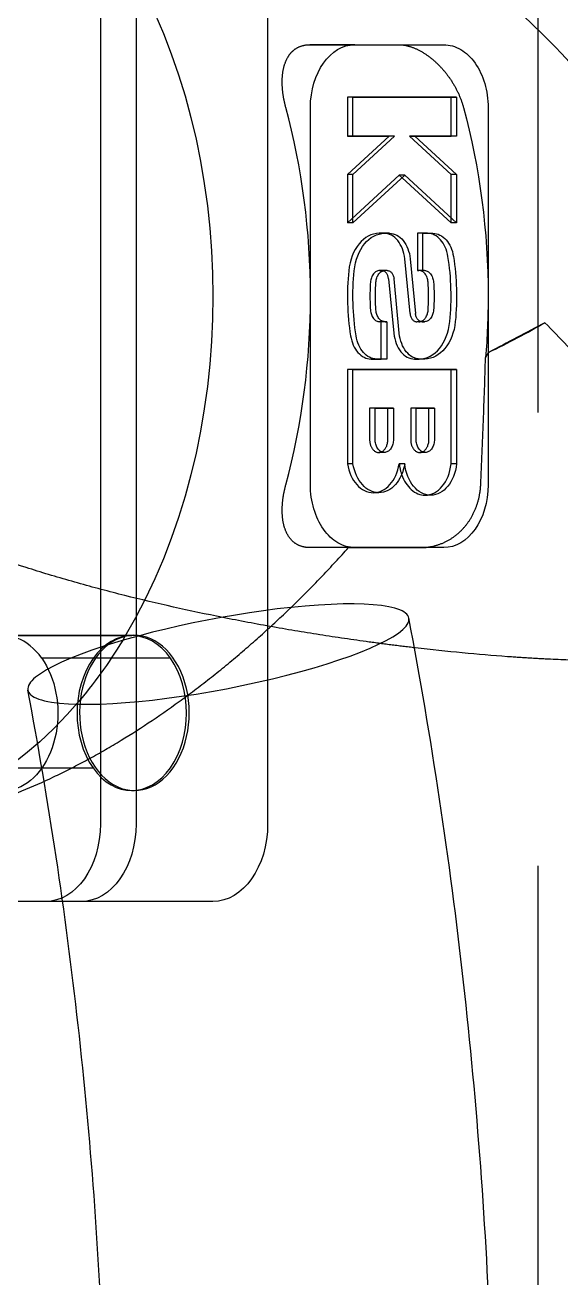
# Model space of a CAD drawing. Header units: millimetres. Extents: x -46397 to 283259, y -8690 to 23983.
# Drawn here: x 268052.7 to 268090.2, y 6212.2 to 6299.9 of the extents above; entities that cross this region are included whole.
import ezdxf
from ezdxf.enums import TextEntityAlignment as Align

# ---------------------------------------------------------------- set-up
doc = ezdxf.new("R2010")
doc.units = ezdxf.units.MM
doc.linetypes.add('PHANTOM', pattern=[63.50000000000001, 31.75, -6.35, 6.35, -6.35, 6.35, -6.35])
doc.styles.add('Tahoma', font='tahoma.ttf')
doc.styles.add('Text_nameplate', font='arial.ttf', dxfattribs={"width": 0.9, "height": 2.5})

# ---------------------------------------------------------------- blocks, each defined once
blk = doc.blocks.new('BO-1')
at = {"color": 251, "linetype": 'PHANTOM', "ltscale": 5, "extrusion": (6.890185696795332e-16, 1, 0)}
blk.add_line((599.9951631434087, 3233.614315796662), (599.9951631434087, 1733.614315796662), dxfattribs=at)
at = {"color": 251, "linetype": 'PHANTOM', "ltscale": 5, "extrusion": (6.890185696795331e-16, 1, 0)}
for p, q in [((569.3319795549323, 2802.470794920828), (569.331637588446, 2728.557751442099)), ((571.8299111189262, 2802.470771806937), (571.82956915244, 2728.557728328215)), ((581.0530430474901, 2802.470686463359), (581.0527010810038, 2728.55764298463)), ((587.1632580682344, 2783.122768276419), (584.0062368613726, 2783.122768276419)), ((584.0062572284369, 2783.122768276324), (590.2318712802371, 2783.12271066941)), ((587.1632784353278, 2783.122768276324), (593.388892487128, 2783.122710669403)), ((586.6444602917472, 2779.454294816006), (586.6444476641482, 2776.7249469899)), ((587.0287574554386, 2779.454294816006), (586.6444602917472, 2779.454294816006)), ((593.9076766855142, 2779.454227607941), (586.6444602917472, 2779.454294816013)), ((587.0287448278395, 2776.724946989907), (587.0287574554677, 2779.454294816013)), ((587.0287574554386, 2779.454294816006), (594.2919738492055, 2779.454227607934)), ((593.907664057886, 2776.724879781836), (593.9076766855142, 2779.454227607941)), ((594.2919738492055, 2779.454227607941), (593.9076766855142, 2779.454227607941)), ((594.2919738492055, 2779.454227607941), (594.2919612215774, 2776.724879781836)), ((584.0503899409669, 2765.514101427496), (584.0504510423343, 2778.720623166712)), ((596.5016791459057, 2778.720507952876), (596.5016180445382, 2765.513986213661)), ((589.5632736250118, 2776.724919981393), (586.6444352618128, 2774.0442942333)), ((586.6444476641482, 2776.7249469899), (589.5632736250118, 2776.724919981393)), ((587.0287448278395, 2776.724946989907), (586.6444476641482, 2776.724946989907)), ((587.0287324255041, 2774.0442942333), (589.9475707887032, 2776.724919981393)), ((589.9475707887032, 2776.724919981393), (587.0287448278395, 2776.724946989907)), ((589.9475707887032, 2776.724919981393), (589.5632736250118, 2776.724919981393)), ((590.9888380970515, 2776.724906790344), (591.3731391326583, 2776.724903234321)), ((593.9076516555797, 2774.044227025228), (590.9888380970515, 2776.724906790344)), ((591.3731352607429, 2776.724906790351), (590.9888380970515, 2776.724906790351)), ((594.2919612216065, 2776.724879781836), (591.3731352607429, 2776.724906790344)), ((591.3731352607429, 2776.724906790351), (594.291948819271, 2774.044227025228)), ((591.3731391326583, 2776.724903234321), (593.907664057886, 2776.724879781829)), ((594.2919612216065, 2776.724879781836), (593.907664057886, 2776.724879781836)), ((586.6444352618128, 2774.044294233292), (586.6444195575023, 2770.649946989859)), ((586.6444195575023, 2770.649946989867), (590.2760431853822, 2773.985186079179)), ((587.0287324255041, 2774.0442942333), (586.6444352618128, 2774.0442942333)), ((587.0287167211936, 2770.649946989867), (587.0287324255041, 2774.0442942333)), ((590.6603403490735, 2773.985186079172), (587.0287167211936, 2770.649946989867)), ((590.2760431853822, 2773.985186079179), (590.4681890148204, 2773.808716624528)), ((590.6603403490735, 2773.985186079172), (590.2760431853822, 2773.985186079172)), ((590.4681890148204, 2773.808716624528), (593.9076359512692, 2770.649879781795)), ((594.2919331149606, 2770.649879781795), (590.6603403490735, 2773.985186079172)), ((593.9076359512692, 2770.649879781795), (593.9076516555797, 2774.044227025228)), ((594.291948819271, 2774.044227025228), (593.9076516555797, 2774.044227025228)), ((594.291948819271, 2774.044227025228), (594.2919331149606, 2770.649879781795)), ((587.0287167211936, 2770.649946989867), (586.6444195575023, 2770.649946989867)), ((594.2919331149606, 2770.649879781795), (593.9076359512692, 2770.649879781795)), ((589.2545644221245, 2769.916230741354), (588.8702672584332, 2769.916230741354)), ((589.1988029881904, 2769.916227701408), (588.8702813796408, 2769.916230741288)), ((589.2545785433322, 2769.916230741288), (588.8702813796408, 2769.916230741288)), ((589.5831001519109, 2769.916227701408), (589.1988029881904, 2769.916227701408)), ((589.2545785433322, 2769.916230741288), (589.5831001519109, 2769.916227701408)), ((591.5418992170598, 2769.916206020248), (591.5418871325674, 2767.304249498495)), ((591.9261963807512, 2769.916206020248), (591.5418992170598, 2769.916206020248)), ((592.2517049038433, 2769.916199452262), (591.5418992170598, 2769.916206020248)), ((591.9261842962878, 2767.304249498488), (591.9261963807803, 2769.916206020248)), ((591.9261963807512, 2769.916206020248), (592.6360020675347, 2769.916199452262)), ((591.0286603166896, 2764.306910965712), (590.6584678992222, 2768.116236083024)), ((591.0427650629135, 2768.116236083017), (591.412957480381, 2764.306910965705)), ((589.2793586215121, 2767.304273990096), (588.8950614578207, 2767.304273990096)), ((588.8950656670204, 2767.304273990089), (589.0504984722647, 2767.304272551836)), ((589.2793628307118, 2767.304273990089), (588.8950656670204, 2767.304273990089)), ((589.278214719292, 2767.304272551836), (589.0504984722938, 2767.304272551836)), ((589.4347956359852, 2767.304272551836), (589.278214719292, 2767.304272551836)), ((589.4347956359852, 2767.304272551836), (589.2793628307118, 2767.304273990089)), ((591.5418871325674, 2767.304249498488), (591.6569588837447, 2767.30424843371)), ((591.9261842962878, 2767.304249498488), (591.5418871325674, 2767.304249498488)), ((592.041256047436, 2767.30424843371), (591.6569588837447, 2767.30424843371)), ((592.041256047436, 2767.30424843371), (591.9261842962878, 2767.304249498488)), ((589.5233476688154, 2766.721176675459), (589.8935400862829, 2762.911851558147)), ((590.2778372499743, 2762.91185155814), (589.9076448325068, 2766.721176675452)), ((584.0503288395994, 2752.307579688288), (584.0503899409669, 2765.514101427496)), ((596.5016180445382, 2765.513986213661), (596.5015569431707, 2752.307464474452)), ((589.0101208529086, 2763.723838142669), (588.8950491017604, 2763.723839207455)), ((589.2793462654517, 2763.723839207455), (588.8950491017604, 2763.723839207455)), ((589.0101087684452, 2761.111881620917), (589.0101208529377, 2763.723838142669)), ((589.3944180166291, 2763.723838142669), (589.0101208529086, 2763.723838142669)), ((589.2793462654517, 2763.723839207455), (589.3944180166291, 2763.723838142669)), ((589.3944180166291, 2763.723838142669), (589.3944059321366, 2761.111881620917)), ((591.6569423184847, 2763.723813651075), (591.5015095132112, 2763.723815089321)), ((591.8858066769026, 2763.723815089329), (591.5015095132112, 2763.723815089329)), ((592.041239482176, 2763.723813651075), (591.6569423184847, 2763.723813651075)), ((592.0412436913757, 2763.723813651054), (591.6569465276843, 2763.723813651054)), ((591.8858066769026, 2763.723815089329), (592.041239482176, 2763.723813651075)), ((588.3003030816617, 2761.111888188895), (589.0101087684161, 2761.111881620917)), ((589.3944059321366, 2761.111881620924), (588.6846002453822, 2761.111888188902)), ((589.3944059321366, 2761.111881620924), (589.0101087684452, 2761.111881620924)), ((591.3532049972855, 2761.111859939749), (591.6817265737045, 2761.111856899876)), ((591.737502161006, 2761.111859939756), (591.3532049972855, 2761.111859939756)), ((592.0660237373959, 2761.111856899876), (591.6817265737045, 2761.111856899876)), ((592.0660378907633, 2761.111856899803), (591.6817407270719, 2761.111856899803)), ((592.0660237373959, 2761.111856899876), (591.737502161006, 2761.111859939756)), ((586.6443720342359, 2760.378207859362), (586.6443414835376, 2753.774946989758)), ((587.0286691979272, 2760.378207859369), (586.6443720342359, 2760.378207859369)), ((593.9075884279737, 2760.378140651298), (586.6443720342359, 2760.378207859369)), ((587.028638647258, 2753.774946989758), (587.0286691979272, 2760.378207859369)), ((587.0286691979272, 2760.378207859369), (594.2918855916942, 2760.378140651298)), ((593.9075578773045, 2753.774879781686), (593.9075884279737, 2760.378140651298)), ((594.2918855916942, 2760.378140651298), (593.9075884279737, 2760.378140651298)), ((594.2918855916942, 2760.378140651298), (594.2918550409959, 2753.774879781686)), ((588.2007630553271, 2757.678193457618), (588.2007525323133, 2755.403736935867)), ((588.5850602190185, 2757.678189901639), (588.2007630553562, 2757.678193457618)), ((588.5850602190476, 2757.678193457618), (588.2007630553271, 2757.678193457618)), ((588.5850496960338, 2755.403736935867), (588.5850602190476, 2757.678193457618)), ((588.5850602190476, 2757.678193457618), (589.8613110996666, 2757.6781816482)), ((589.4770139359753, 2757.6781816482), (588.5850602190185, 2757.678189901639)), ((589.4770034129324, 2755.403725126449), (589.4770139359462, 2757.6781816482)), ((589.8613110996666, 2757.6781816482), (589.4770139359753, 2757.6781816482)), ((589.8613110996666, 2757.6781816482), (589.8613005766529, 2755.403725126449)), ((591.0749215425749, 2757.678166862428), (591.0749110195611, 2755.403710340678)), ((591.4592187062663, 2757.678163306442), (591.0749215425749, 2757.678166862428)), ((591.4592187062954, 2757.678166862428), (591.0749215425749, 2757.678166862428)), ((591.4592081832816, 2755.403710340678), (591.4592187062663, 2757.678166862428)), ((591.4592187062954, 2757.678166862428), (592.7354695869144, 2757.678155053011)), ((592.3511724231939, 2757.678155053004), (591.4592187062663, 2757.678163306442)), ((592.3511619001802, 2755.403698531253), (592.3511724231939, 2757.678155053004)), ((592.7354695869144, 2757.678155053011), (592.3511724231939, 2757.678155053011)), ((592.7354695869144, 2757.678155053011), (592.7354590639006, 2755.403698531253)), ((589.2231754538952, 2754.567317987651), (588.8388782902039, 2754.567317987651)), ((592.097333941143, 2754.567291392454), (591.7130367774516, 2754.567291392454)), ((587.028638647258, 2753.774946989758), (586.6443414835667, 2753.774946989758)), ((590.6602468441124, 2753.774913385726), (590.275949680421, 2753.774913385726)), ((594.2918550409959, 2753.774879781693), (593.9075578773045, 2753.774879781693)), ((588.8444455943827, 2751.749930187671), (588.4601484306913, 2751.749930187671)), ((592.4760527812759, 2751.573809627113), (592.0917556175555, 2751.573809627113)), ((586.7155531131139, 2747.905351900565), (584.006094291457, 2747.905376971754)), ((593.3887295501481, 2747.90531936484), (587.163115498377, 2747.905376971754)), ((593.3887499172997, 2747.905319364738), (591.7496949045162, 2747.905319364738)), ((560.0086745424778, 2741.742534050758), (571.537589453219, 2741.742427371279)), ((562.4912343205069, 2741.764250067307), (571.7143662490998, 2741.764164723722)), ((574.2472514857363, 2740.161470592834), (565.2162681390182, 2740.161554158429)), ((559.7814717096044, 2732.475641628528), (568.8124550563225, 2732.475558062939)), ((571.522117088869, 2730.894601284487), (571.7142656707147, 2730.89459950649)), ((565.4886408068414, 2723.122968833366), (513.2242265437962, 2723.122968833366)), ((567.9865723708353, 2723.122945719475), (515.7221581077902, 2723.122945719475)), ((577.2097042994283, 2723.122860375898), (524.945290036354, 2723.122860375898))]:
    blk.add_line(p, q, dxfattribs=at)
at = {"color": 251, "linetype": 'PHANTOM', "ltscale": 5, "extrusion": (0, 0, -1)}
for centre, major_axis, ratio, start_param, end_param in [((551.0776932957233, 2765.514164723991), (-0.0003419664860799094, -36.95652173856841), 0.707106781171411, -2.271640074187848, -0.8699656654182806), ((587.1632580682344, 2778.720594363255), (3.253181134584827e-15, 4.402173913163653), 0.7071067811865471, -1.570789783786945, 6.543007538217793e-06), ((593.3888721200055, 2778.720536756333), (2.822569912991474e-15, 4.402173913163652), 0.7071067811865474, 6.543007550421741e-06, 1.570802869803273), ((570.3694109131466, 2765.513986213646), (-0.0003419664152920895, -36.9565217386501), 0.7071067811662585, -1.936235018151929, -1.570802869802089), ((589.2545644221245, 2766.864056828225), (1.936471050344086e-15, 3.052173913129772), 0.7071067811865472, -1.429285833267236, 6.543008843395981e-06), ((589.5830905114708, 2767.832532049212), (1.461075328789317e-15, 2.083695652238969), 0.7071067811865474, 6.543011999258394e-06, 1.434217850224491), ((592.6359924270946, 2767.832503800088), (1.41852886383996e-15, 2.083695652226236), 0.7071067811865472, 6.54300505497724e-06, 1.349035968215582), ((585.3650705380132, 2765.514092818467), (-8.920529580707409e-15, -12.62445652201812), 0.7071067811865474, -1.792556685377416, -1.429285833266768), ((595.9555317749036, 2765.513994822705), (8.920529580707409e-15, 12.62445652201812), 0.7071067811865474, -1.792556685377416, -1.429285833266768), ((589.2793586215121, 2766.394491381394), (6.407348995805288e-16, 0.9097826087100519), 0.7071067811865472, -1.473870951094631, 6.543016763949083e-06), ((589.4347925130278, 2766.629272551826), (4.38694411428182e-16, 0.6750000000209974), 0.7071067811865474, 6.543015310564539e-06, 1.434217850225566), ((592.0412518382363, 2766.394465824993), (5.778689612860138e-16, 0.9097826087358163), 0.7071067811865474, 6.54302473818893e-06, 1.473884111564666), ((595.682768129016, 2765.513997346611), (5.674642475181375e-15, 10.00827569201273), 0.7071067811865474, -1.667708542008556, -1.473871018789227), ((585.6378341836098, 2765.514090294546), (-6.451798592684169e-15, -10.0082756923976), 0.7071067811865474, -1.667708542005912, -1.473871037234309), ((570.3694109142525, 2765.513986213675), (-0.0003419666430351091, -36.95652173860474), 0.7071067811374427, -1.570802869805708, -1.454012101338221), ((589.2793504746805, 2764.633621816171), (-5.778689612860138e-16, -0.9097826087358163), 0.7071067811865474, 6.54302473818893e-06, 1.473884111564666), ((592.0412436913757, 2764.633596259785), (-5.227737032217269e-16, -0.9097826087211126), 0.7071067811865472, -1.473871153935953, 6.543008763904012e-06), ((591.8858097998891, 2764.398815089339), (-4.748542479489748e-16, -0.6750000000246354), 0.7071067811865472, 6.543015310377761e-06, 1.434217850220227), ((592.0660378907633, 2764.164030812947), (-1.658915294188327e-15, -3.052173913130541), 0.7071067811865474, -1.429285833265466, 6.557910356974617e-06), ((577.8067837005656, 2765.513917394081), (-72.7330386298257, -35.36103590746828), 0.1476552784938587, 4.467927565427983, 4.52437760415695), ((588.6846098857932, 2763.195583841076), (-1.41852886383996e-15, -2.083695652226236), 0.7071067811865472, 6.54300505497724e-06, 1.349035968215582), ((591.7375118014461, 2763.195555591945), (-1.328558718257276e-15, -2.083695652238969), 0.7071067811865474, 6.543008527248829e-06, 1.434217850224035), ((589.2231754538952, 2755.472370190193), (-5.889033045602773e-16, -0.9050522025405682), 0.7071067811865471, -1.494876893415016, 1.494889979430662), ((592.097333941143, 2755.472343595004), (-5.333921533294947e-16, -0.9050522025412582), 0.7071067811865474, -1.494876893404997, 1.494889979420642), ((588.8444455943827, 2754.390649705707), (-1.986038238933632e-15, -2.640719518032906), 0.7071067811865471, -1.335460153896799, 1.335473239912802), ((592.4760527812759, 2754.172315061977), (-1.623885044334108e-15, -2.598505434854414), 0.7071067811865474, -1.417246001245768, 1.417259087262047), ((587.1631358654995, 2752.307550884824), (-2.814157181760598e-15, -4.402173913165471), 0.7071067811865472, 6.543007550424445e-06, 1.57080286980286), ((593.3887499172706, 2752.30749327791), (-3.253181134584827e-15, -4.402173913163653), 0.7071067811865471, -1.570789783786945, 6.543007538217793e-06), ((551.0776932962472, 2765.514164724049), (-0.0003419672551251815, -36.95652173865835), 0.7071067811605489, -0.8699656654327956, -0.7008437474076411), ((562.5065558172937, 2736.307728328259), (-5.028919374391638e-05, -5.434782608613876), 0.7071067811716251, -2.359029464250632, 0.7882200511308715), ((551.0776932957233, 2765.514164723984), (-0.0003419664916292483, -36.95652173856843), 0.7071067811714067, -0.7008437473929643, 0.7008306613765451), ((565.488665951445, 2728.557751442092), (-5.028919766304557e-05, -5.434782608614279), 0.7071067811704644, -1.57080286980411, -6.543009213544337e-06), ((567.9865975154389, 2728.557728328208), (-5.028919766304557e-05, -5.434782608614279), 0.7071067811704644, -1.57080286980411, -6.543009213544337e-06), ((577.2097294440318, 2728.55764298463), (-5.028919766304557e-05, -5.434782608614279), 0.7071067811704644, -1.57080286980411, -6.543009213544337e-06)]:
    blk.add_ellipse(centre, major_axis=major_axis, ratio=ratio, start_param=start_param, end_param=end_param, dxfattribs=at)
at = {"color": 251, "linetype": 'PHANTOM', "ltscale": 5}
for centre, major_axis, ratio, start_param, end_param in [((557.9181828095752, 2765.514101427482), (0.0003419664146775543, 36.95652173863928), 0.70710678116626, -1.570789783787765, -1.205357635437816), ((588.8702672584332, 2766.864056828225), (2.436071411420619e-15, 3.052173913122825), 0.7071067811865471, -2.220446049250313e-16, 1.429285833266311), ((589.1987933477503, 2767.832532049212), (-1.461075328789317e-15, -2.083695652238969), 0.7071067811865474, 1.707374803365302, 3.141586110577794), ((592.2516952634032, 2767.832503800088), (-1.41852886383996e-15, -2.083695652226236), 0.7071067811865472, 1.792556685374211, 3.141586110584738), ((584.9807733742928, 2765.514092818467), (-1.003075260533256e-14, -12.62445652201812), 0.7071067811865474, 1.429285833266769, 1.792556685377416), ((595.5712346111832, 2765.513994822705), (1.003075260533256e-14, 12.62445652201812), 0.7071067811865474, 1.429285833266769, 1.792556685377416), ((588.8950614578207, 2766.394491381394), (7.240016264274155e-16, 0.9097826087100519), 0.7071067811865472, -6.543016763949083e-06, 1.473870951094631), ((589.0504953493364, 2766.629272551833), (-4.723576183294228e-16, -0.6750000000137215), 0.7071067811865472, 2.918042282760746, 3.141586110574482), ((589.0504953493364, 2766.62927255184), (-5.067208979624431e-16, -0.6750000000077137), 0.7071067811865471, 1.707374803351007, 2.918042282780436), ((591.6569546745159, 2766.394465824993), (-6.492907793984966e-16, -0.9097826087358163), 0.7071067811865474, 1.667708542025128, 3.141586110565055), ((595.2984709653247, 2765.513997346611), (6.562820894881502e-15, 10.00827569201273), 0.7071067811865474, 1.473871018789227, 1.667708542008556), ((585.2535370199184, 2765.514090294546), (-7.339977012384295e-15, -10.0082756923976), 0.7071067811865474, 1.473871037234309, 1.667708542005912), ((557.9181828094879, 2765.514101427511), (0.0003419665273411262, 36.95652173863926), 0.7071067811683491, -1.936221932136347, -1.570789783786398), ((588.8950533109892, 2764.633621816171), (6.492907793984966e-16, 0.9097826087358163), 0.7071067811865474, 1.667708542025128, 3.141586110565055), ((591.6569465276843, 2764.633596259777), (-5.574681727408993e-16, -0.9097826087205846), 0.7071067811865475, 0.1924610493685852, 1.473871153941922), ((591.5015126361686, 2764.398815089339), (4.748542479489748e-16, 0.6750000000246354), 0.7071067811865472, 1.707374803369567, 3.141586110574483), ((591.6569465276843, 2764.633596259785), (6.684904752056815e-16, 0.9097826087238742), 0.7071067811865472, 3.141586110581048, 3.334053702957632), ((591.6817407270719, 2764.164030812947), (-1.880959899113358e-15, -3.052173913130541), 0.7071067811865474, -6.557910356974617e-06, 1.429285833265466), ((573.1487018620537, 2762.98525387573), (35.66605628008173, 9.680750413168202), 0.2534000879728167, -0.926577421198175, -0.7693405593594341), ((588.3003127221018, 2763.195583841076), (1.41852886383996e-15, 2.083695652226236), 0.7071067811865472, 1.792556685374211, 3.141586110584738), ((591.3532146377256, 2763.195555591945), (1.492137721031026e-15, 2.083695652238969), 0.7071067811865474, 1.707374803365758, 3.141586110581266), ((588.8388782902039, 2755.472370190201), (7.346200765440942e-16, 0.9050522025431301), 0.7071067811865471, 1.646702674165156, 3.446544153893768), ((588.8388782902039, 2755.472370190186), (-5.264532594148295e-16, -0.9050522025256444), 0.7071067811865472, 0.3049515002922527, 1.494876893419816), ((591.7130367774516, 2755.472343595004), (7.068645009296613e-16, 0.9050522025448652), 0.7071067811865474, 1.64670267416716, 3.446544153893164), ((591.7130367774516, 2755.47234359499), (-6.652311374979729e-16, -0.9050522025328995), 0.7071067811865472, 0.3049515002999179, 1.494876893420423), ((588.4601484306913, 2754.390649705707), (1.839600126310454e-15, 2.640719518034531), 0.7071067811865472, 1.806119413678339, 3.141592653587053), ((588.4601484306913, 2754.390649705707), (-2.208082843858663e-15, -2.640719518032906), 0.7071067811865471, -2.748912208971888e-12, 1.335460153896799), ((592.0917556176719, 2754.172315062021), (2.012463103064176e-15, 2.598505435015895), 0.7071067811865471, 1.724333566336035, 2.027819796726632), ((592.0917556175555, 2754.17231506197), (-2.067974254183596e-15, -2.598505434853579), 0.7071067811865472, -2.800426557314495e-12, 1.417246001247843), ((592.0917556175555, 2754.172315061977), (1.845473640223452e-15, 2.598505434858454), 0.7071067811865472, 2.027819796736904, 3.141592653587009), ((577.5969114224717, 2740.448908381103), (-13.34946932044415, -2.529240280470366), 0.1830082329306786, -0.802727932158005, 4.286554925960052), ((577.5969114224717, 2740.448908381103), (-13.34946932044625, -2.529240280469313), 0.1830082329307275, -1.996503014819274, -0.8027279321579908), ((577.5970568799239, 2740.449551304181), (-13.34888426083572, -2.528912570147624), 0.1829748082350387, -1.996627516138338, -1.996500143777306), ((562.4911840313289, 2736.329467458691), (5.028918766588941e-05, 5.434782608612679), 0.7071067811711063, -0.7882200511315087, 2.359029464249758), ((571.5375391640118, 2736.30764476267), (5.028918766722167e-05, 5.434782608613924), 0.7071067811708088, -0.7825631895042777, 2.353372602293805), ((571.7143159598927, 2736.329382115113), (-5.028919412150323e-05, -5.434782608613152), 0.7071067811716998, -1.744403107262472, 3.315212520074476), ((571.7143159598927, 2736.329382115113), (5.028920306579298e-05, 5.434782608608599), 0.7071067811711308, 0.1736198664853528, 1.39718954632935), ((571.522167378047, 2736.329383893103), (-5.028919496382944e-05, -5.434782608613924), 0.7071067811714762, -0.7825631895033229, 2.35337260229476)]:
    blk.add_ellipse(centre, major_axis=major_axis, ratio=ratio, start_param=start_param, end_param=end_param, dxfattribs=at)
for points, knots in [([(612.2695073002251, 2765.513840310061), (612.2110509928025, 2765.670297460249), (612.1502999436634, 2765.830434406813), (612.0283394906146, 2766.14668462885), (611.8428595576552, 2766.620155943882), (611.6498047369241, 2767.090910207986), (611.2536917352118, 2768.028776214288), (610.9762842170021, 2768.649165802814), (610.1046220691351, 2770.495530450051), (609.4710064038809, 2771.706740363527), (608.0996910140093, 2774.087575266331), (607.3619851765397, 2775.25720950704), (606.176208613877, 2776.977823549282), (605.7677282266959, 2777.545710612747), (604.9239092396165, 2778.669580637663), (604.4881080755149, 2779.226020190265), (602.2613611718698, 2781.952240263218), (600.31396112722, 2783.975920183756), (597.1474827279744, 2786.755319953806), (596.0508789270534, 2787.63880039124), (593.7731239437999, 2789.310349039272), (592.5884059663222, 2790.100236397823), (591.3789653066488, 2790.822570579785)], [-4.057752522942348e-05, -4.057752522942348e-05, -4.057752522942348e-05, -4.057752522942348e-05, 0.0004478185926376124, 0.0004478185926376124, 0.0009362147105046483, 0.00191300694623872, 0.00191300694623872, 0.003866591417706861, 0.003866591417706861, 0.007773760360643148, 0.007773760360643148, 0.01168092930357943, 0.01168092930357943, 0.01363451377504758, 0.01363451377504758, 0.01558809824651572, 0.01558809824651572, 0.0234024361323883, 0.0234024361323883, 0.02730960507532458, 0.02730960507532458, 0.03121677401826086, 0.03121677401826086, 0.03121677401826086, 0.03121677401826086]), ([(582.3249262198806, 2778.720623166712), (582.2478571266693, 2779.005487429724), (582.1888538539642, 2779.284581287091), (582.1048514575814, 2779.832017976067), (582.079824512417, 2780.101726697296), (582.0662838921417, 2780.624250196761), (582.0777016748907, 2780.872281582092), (582.1375717482879, 2781.342853347047), (582.186693917407, 2781.567352601069), (582.3243467929133, 2781.979303706223), (582.4117620030302, 2782.164967112749), (582.5730506595282, 2782.412561874273), (582.6318770918879, 2782.489905693441), (582.7605593954213, 2782.633621653692), (582.830589192803, 2782.699961440147), (583.0525302151509, 2782.876635107492), (583.2178038806014, 2782.966922397111), (583.5858842767193, 2783.09030615717), (583.7899463862996, 2783.122770277897), (584.0062572284369, 2783.122768276324)], [0, 0, 0, 0, 0.0008297225916181867, 0.0008297225916181867, 0.001659445183236373, 0.001659445183236373, 0.00248916777485456, 0.00248916777485456, 0.003318890366472747, 0.003318890366472747, 0.004148612958090933, 0.004148612958090933, 0.004563474253900033, 0.004563474253900033, 0.004978335549709134, 0.004978335549709134, 0.005808058141327337, 0.005808058141327337, 0.00663778073294554, 0.00663778073294554, 0.00663778073294554, 0.00663778073294554]), ([(590.2318712802371, 2783.12271066941), (590.4476969568059, 2783.122708672327), (590.6711319937895, 2783.091312772176), (591.1319235267001, 2782.969325611561), (591.3716062006133, 2782.877072641397), (591.8420494980819, 2782.64241129204), (592.0750377258228, 2782.499882480447), (592.5353534258611, 2782.16545973501), (592.755568434106, 2781.978731398089), (593.1762830737571, 2781.569203397038), (593.3783734598255, 2781.344073457778), (593.7493917805841, 2780.871752588883), (593.9194752133626, 2780.623937570996), (594.2283358504064, 2780.104775958546), (594.3668262898864, 2779.832958074182), (594.6014958584565, 2779.284199892511), (594.699201352807, 2779.004943001488), (594.776154323481, 2778.720507952876)], [0, 0, 0, 0, 0.0008295963378120488, 0.0008295963378120488, 0.001659192675624098, 0.001659192675624098, 0.002488789013436146, 0.002488789013436146, 0.003318385351248193, 0.003318385351248193, 0.004147981689060239, 0.004147981689060239, 0.004977578026872284, 0.004977578026872284, 0.005807174364684326, 0.005807174364684326, 0.006636770702496369, 0.006636770702496369, 0.006636770702496369, 0.006636770702496369]), ([(584.006094291457, 2747.905376971754), (583.7902686148882, 2747.905378968837), (583.5909712221764, 2747.936774868981), (583.2230373251368, 2748.058762029603), (583.053304114088, 2748.151014999767), (582.7579547738424, 2748.385676349124), (582.6302156097372, 2748.528205160718), (582.4116134090291, 2748.862627906154), (582.3240965237783, 2749.049356243075), (582.1871369277651, 2749.458884244127), (582.1376199017686, 2749.684014183379), (582.0774798874918, 2750.156335052289), (582.0662172099983, 2750.404150070168), (582.0795400808856, 2750.923311682619), (582.1045730263286, 2751.195129566983), (582.1887516263232, 2751.743887748653), (582.247848414554, 2752.023144639676), (582.3248040171748, 2752.307579688288)], [0, 0, 0, 0, 0.0008295963378120461, 0.0008295963378120461, 0.001659192675624092, 0.001659192675624092, 0.002488789013436138, 0.002488789013436138, 0.003318385351248184, 0.003318385351248184, 0.00414798168906023, 0.00414798168906023, 0.004977578026872277, 0.004977578026872277, 0.005807174364684323, 0.005807174364684323, 0.006636770702496369, 0.006636770702496369, 0.006636770702496369, 0.006636770702496369]), ([(591.749667328957, 2747.90531936484), (592.0197301047156, 2747.905317519133), (592.2855296509806, 2747.93217283284), (592.8085440946452, 2748.037971887647), (593.0676952238719, 2748.117766715787), (593.5677969743265, 2748.329825376747), (593.8053200150607, 2748.460156246245), (594.2557267611846, 2748.769338820607), (594.4708145682525, 2748.950667569352), (594.8615986156801, 2749.353105611245), (595.0374509347603, 2749.573232740743), (595.3505924919446, 2750.051666985452), (595.488415990374, 2750.312497757903), (595.7127696712851, 2750.850647368778), (595.8012119437626, 2751.130118735291), (595.9302885306824, 2751.710369571807), (595.9699167597573, 2752.008453233579), (595.9835944490915, 2752.307464474445)], [2.092216767550917e-07, 2.092216767550917e-07, 2.092216767550917e-07, 2.092216767550917e-07, 0.0008146742989030923, 0.0008146742989030923, 0.001629139376129429, 0.001629139376129429, 0.002443604453355767, 0.002443604453355767, 0.003258069530582107, 0.003258069530582107, 0.004072534607808447, 0.004072534607808447, 0.004886999685034787, 0.004886999685034787, 0.005701464762261127, 0.005701464762261127, 0.006515929839487468, 0.006515929839487468, 0.006515929839487468, 0.006515929839487468]), ([(603.6660569527594, 2739.989081843768), (602.7787830151792, 2740.006678136637), (601.8493039263121, 2740.0385982595), (600.3901490570861, 2740.108775210535), (599.8920980685216, 2740.13596162781), (598.8860519527516, 2740.197218920341), (598.3767231689126, 2740.231343132913), (595.7992868720903, 2740.419265042667), (593.6396312743891, 2740.624304850313), (590.8208914016723, 2740.952879721579), (590.2496285208326, 2741.022444557272), (589.102813945763, 2741.168144927597), (588.528142555122, 2741.244150071722), (586.8004971123592, 2741.481631708066), (585.6438985785353, 2741.652547760725), (583.3216965302709, 2742.02024459287), (582.1560909147665, 2742.217024867864), (579.8163410353009, 2742.63798857039), (578.6367305676395, 2742.863340540597), (575.14241617074, 2743.572282916776), (572.8636146578065, 2744.089377281326), (569.5178008973016, 2744.940413356261), (568.4146674000076, 2745.23673582586), (566.232825323561, 2745.857133458482), (565.1649922125216, 2746.17816192281), (562.0380552566494, 2747.172826109815), (560.0500987561536, 2747.879222946377), (557.2031646034156, 2749.017821309612), (556.2754070607189, 2749.411207349175), (554.4703725411673, 2750.224876672361), (553.5967979324632, 2750.643412180074), (552.7505684411153, 2751.075072196084)], [0.06025071039195142, 0.06025071039195142, 0.06025071039195142, 0.06025071039195142, 0.06349086808988956, 0.06349086808988956, 0.06511094693885862, 0.06511094693885862, 0.06673102578782768, 0.06673102578782768, 0.07321134118370393, 0.07321134118370393, 0.07483142003267299, 0.07483142003267299, 0.07645149888164206, 0.07645149888164206, 0.07969165657958019, 0.07969165657958019, 0.08293181427751833, 0.08293181427751833, 0.08617197197545647, 0.08617197197545647, 0.09265228737133274, 0.09265228737133274, 0.09589244506927087, 0.09589244506927087, 0.099132602767209, 0.099132602767209, 0.1056129181630853, 0.1056129181630853, 0.1088530758610234, 0.1088530758610234, 0.1120932335589615, 0.1120932335589615, 0.1120932335589615, 0.1120932335589615]), ([(540.7651812638796, 2747.905351900543), (540.5969343881588, 2746.585170765011), (540.5023077535734, 2745.30738126193), (540.4662886632141, 2742.83807721677), (540.5248121319746, 2741.646525304056), (540.7386270550487, 2739.928264884544), (540.8309799071285, 2739.367059658569), (541.0608596285165, 2738.269030810243), (541.1990785720991, 2737.730233113897), (541.6809848696867, 2736.172512633781), (542.0911026688409, 2735.209668315907), (543.1031971703051, 2733.443259328921), (543.7049811836332, 2732.639547003619), (544.5946492963121, 2731.74640202188), (544.7797414766392, 2731.573232094805), (545.1605701960798, 2731.241669593958), (545.3566957720905, 2731.08285430462), (545.9623007864284, 2730.627319640346), (546.3889877612237, 2730.351484304756), (547.7393886342761, 2729.608610925472), (548.7330376111204, 2729.225683068453), (550.1022291310364, 2728.898060983822), (550.3824558565102, 2728.840129645342), (550.9560856026364, 2728.7398984086), (551.2503947088844, 2728.697510820534), (552.1459013239364, 2728.595397528287), (552.759145874239, 2728.560474236369), (554.6463277926377, 2728.552417014264), (555.9675158886821, 2728.675506729317), (557.6967734314676, 2728.988629499338), (558.0465293691377, 2729.0592561751), (558.7538872849254, 2729.216638581016), (559.1122750270588, 2729.303623081589), (560.1894062088104, 2729.586323069966), (560.9122883651871, 2729.80410425735), (563.0942598840629, 2730.540806919893), (564.5666190371558, 2731.142660302005), (566.7987118790916, 2732.202322371126), (567.548277128808, 2732.582829723997), (569.0329171352205, 2733.383547303817), (569.7705809582258, 2733.804880088083), (571.970063881512, 2735.128422917904), (573.418436152424, 2736.089889163214), (575.5645852645102, 2737.643533464969), (576.2768868864223, 2738.181226047291), (577.6765988582338, 2739.280579380688), (578.3658754461212, 2739.843507291782), (579.7242907940235, 2740.994763870757), (580.393457684404, 2741.583056801665), (581.0527641232184, 2742.183658004546)], [0.0201781611519972, 0.0201781611519972, 0.0201781611519972, 0.0201781611519972, 0.02505794482098299, 0.02505794482098299, 0.02993772848996878, 0.02993772848996878, 0.03237762032446167, 0.03237762032446167, 0.03481751215895457, 0.03481751215895457, 0.03969729582794035, 0.03969729582794035, 0.04457707949692613, 0.04457707949692613, 0.04579702541417258, 0.04579702541417258, 0.04701697133141902, 0.04701697133141902, 0.04945686316591191, 0.04945686316591191, 0.05433664683489771, 0.05433664683489771, 0.05555659275214415, 0.05555659275214415, 0.0567765386693906, 0.0567765386693906, 0.05921643050388349, 0.05921643050388349, 0.06409621417286929, 0.06409621417286929, 0.06531616009011573, 0.06531616009011573, 0.06653610600736218, 0.06653610600736218, 0.06897599784185506, 0.06897599784185506, 0.07385578151084081, 0.07385578151084081, 0.0762956733453337, 0.0762956733453337, 0.07873556517982656, 0.07873556517982656, 0.0836153488488123, 0.0836153488488123, 0.08605524068330517, 0.08605524068330517, 0.08849513251779802, 0.08849513251779802, 0.09093540580916586, 0.09093540580916586, 0.09093540580916586, 0.09093540580916586]), ([(581.0527641232184, 2742.183658004546), (581.7118644400325, 2742.784071438746), (582.3611104697047, 2743.396785450143), (583.6404603768315, 2744.646290142508), (584.270527837507, 2745.283126977778), (585.511448658508, 2746.580712916414), (586.1212450009771, 2747.240479722761), (586.7155531131139, 2747.905351900543)], [0.09093540580916586, 0.09093540580916586, 0.09093540580916586, 0.09093540580916586, 0.09337491618678376, 0.09337491618678376, 0.09581480802127662, 0.09581480802127662, 0.09825469985576947, 0.09825469985576947, 0.09825469985576947, 0.09825469985576947]), ([(596.9452092542197, 2678.557281420279), (596.9452293396753, 2682.898576119308), (596.8648681623454, 2687.239871054215), (596.5435652115848, 2695.911253233488), (596.3026234957215, 2700.241339553195), (595.6607045982091, 2708.879122320843), (595.2597275307926, 2713.186817859173), (594.2986436796782, 2721.76869227726), (593.7385370649281, 2726.042870272828), (592.4604562314635, 2734.546665161277), (591.7424822332396, 2738.776281206262), (590.9463807429129, 2742.978148661565)], [1.570789783786881, 1.570789783786881, 1.570789783786881, 1.570789783786881, 1.623149661346711, 1.623149661346711, 1.675509538906541, 1.675509538906541, 1.727869416466371, 1.727869416466371, 1.780229294026201, 1.780229294026201, 1.832589171586031, 1.832589171586031, 1.832589171586031, 1.832589171586031]), ([(569.771296210296, 2678.557407143253), (569.7713147441682, 2682.563339301644), (569.6971552816976, 2686.569271608813), (569.4007218875922, 2694.569469692517), (569.178447975748, 2698.563734305568), (568.5865101172822, 2706.52896270638), (568.2168462109403, 2710.499925324188), (567.3313348105585, 2718.406985280486), (566.815487378859, 2722.343081437892), (565.6392958544893, 2730.168949106763), (564.9789518487814, 2734.05871942081), (564.2474421020306, 2737.919668100626)], [1.570789783786881, 1.570789783786881, 1.570789783786881, 1.570789783786881, 1.62314966134671, 1.62314966134671, 1.67550953890654, 1.67550953890654, 1.72786941646637, 1.72786941646637, 1.780229294026199, 1.780229294026199, 1.83258917158603, 1.83258917158603, 1.83258917158603, 1.83258917158603])]:
    blk.add_open_spline(points, degree=3, knots=knots, dxfattribs=at)
for points in [[(600.476641223795, 2763.652372059962), (601.5441185081436, 2762.577552632193), (602.5708678709343, 2761.497533833379), (603.5551353782939, 2760.412803436277)], [(595.9835944490915, 2752.307464474445), (596.0514538480202, 2753.790955039466), (596.1774636228802, 2756.757821010997), (596.2796097290411, 2759.724403936093), (596.3235778647067, 2761.207611127368)], [(596.3235778647067, 2761.207611127368), (596.3832400810788, 2761.312362030844), (596.4425806358922, 2761.417161165843), (596.5015995752474, 2761.522008519646)], [(596.5015995752474, 2761.522008519646), (596.5111535788747, 2761.538981240785), (596.5206991544983, 2761.555955225511), (596.530236302322, 2761.572930473766)], [(586.7155531131139, 2747.905351900558), (587.5754878131265, 2747.9053466464), (589.2743711241055, 2747.905335969041), (590.9315729553346, 2747.905324955984), (591.749667328957, 2747.90531936484)]]:
    blk.add_open_spline(points, degree=3, dxfattribs=at)
at = {"color": 251, "linetype": 'PHANTOM', "ltscale": 5, "style": 'Text_nameplate', "width": 0.9, "flags": 2}
blk.add_attdef('SPEC.', text='', height=2.5, dxfattribs=at).set_placement((282.5000000000291, 89.66567553442064), align=Align.MIDDLE_CENTER)
at = {"color": 251, "linetype": 'PHANTOM', "ltscale": 5, "style": 'Tahoma'}
for tag, height, p in [('PROJECT_CODE', 2.4, (245.0000000000291, 77.98846827837906)), ('DESIGN_PRESSURE', 2.608695652173889, (320.0000000000291, 77.98846827837906)), ('SERIAL_NO.', 2.608695652173889, (245.0000000000291, 69.45190202651929)), ('MAX_WORKING_PRESS', 2.608695652173889, (320.0000000000291, 69.45190202651929)), ('YEAR', 2.608695652173889, (245.0000000000291, 60.91533577467408)), ('TEST_PRES.', 2.608695652173889, (320.0000000000291, 60.91533577465952)), ('VOLUME', 2.608695652173889, (245.0000000000291, 52.37876952282886)), ('MAX_WORKING_TEMP.', 2.608695652173889, (320.0000000000291, 52.37876952281431))]:
    blk.add_attdef(tag, text='', height=height, dxfattribs=at).set_placement(p, align=Align.MIDDLE_CENTER)

msp = doc.modelspace()

# ---------------------------------------------------------------- hatches: boundary and pattern name
h = msp.add_hatch()
h.set_pattern_fill('AR-HBONE', color=1, scale=0.3)
h.set_pattern_definition([(45, (0, -4000), (0, 43.10522938113193), [91.44, -30.48]), (135, (21.5526, -3978.4474), (4.263256414560601e-15, 43.10522938113193), [91.44, -30.48])])
edge = h.paths.add_edge_path()
edge.add_line((268144.6139127826, 5199.261109619072), (268144.6139127826, 6798.912442432027))
edge.add_arc((267884.7519345311, 6800.563402657493), 259.8672226550366, 359.6359922254444, 423.1169667415435)
edge.add_arc((267488.6139127684, 6019.099605870455), 1136.00134355679, 63.1183280641451, 116.8816184490646)
edge.add_arc((267092.476765833, 6800.562869097663), 259.8680940998796, 116.8829182880217, 180.3638907443265)
edge.add_line((266832.6139127826, 6798.912434122027), (266832.6139127826, 5199.261117929082))
edge.add_arc((267092.4757714164, 5197.610076502826), 259.8671035556069, 179.6359741550151, 243.1169466113345)
edge.add_arc((267488.6139128013, 5979.073958099016), 1136.001354187139, 243.1183200120746, 296.8816103969757)
edge.add_arc((267884.7509488603, 5197.610750510788), 259.8682044877388, 296.88289934597, 360.3638738621672)
edge = h.paths.add_edge_path(flags=16)
edge.add_line((266882.6139127826, 5199.093803433891), (266882.6139127826, 6799.079748617209))
edge.add_arc((267092.4757714166, 6800.563475548173), 209.8671035557809, 116.88305338869239, 180.4050753922423, ccw=False)
edge.add_arc((267488.6139127847, 6019.100949133954), 1086.000145450308, 63.11835869769362, 116.88164908259421, ccw=False)
edge.add_arc((267884.7519345313, 6800.563402657606), 209.8672226548663, -0.40505526201701514, 63.11696674156889, ccw=False)
edge.add_line((268094.6139127826, 6799.079748617267), (268094.6139127826, 5199.093803433832))
edge.add_arc((267884.7519345312, 5197.610149393497), 209.8672226549791, -63.11696674152728, 0.4050552620158214, ccw=False)
edge.add_arc((267488.6139127847, 5979.072602916909), 1086.000145450101, 243.11835091740022, 296.8816413023147, ccw=False)
edge.add_arc((267092.4757714166, 5197.610076502926), 209.8671035557798, 179.5949246077577, 243.11694661130758, ccw=False)

# ---------------------------------------------------------------- block references
msp.add_blockref('BO-1', (267488.6187477056, 3515.405107084369, -1.499105149169903))

doc.saveas('drawing.dxf')
